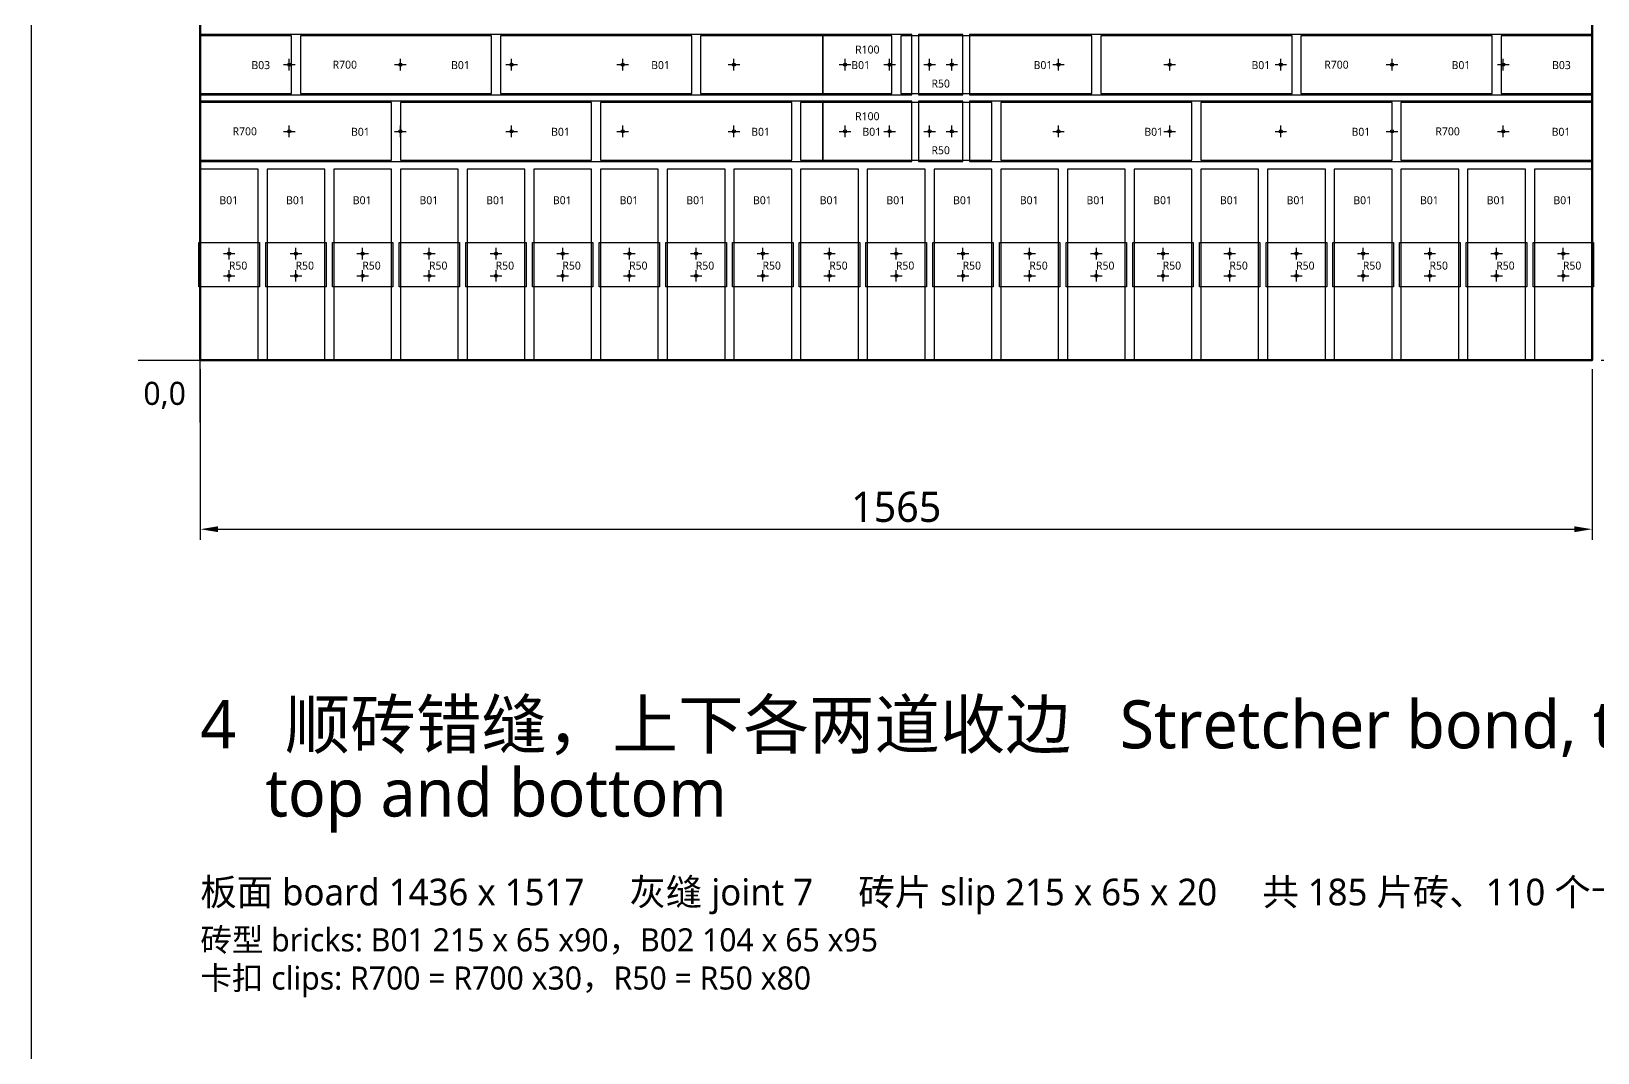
# Model space of a CAD drawing. Header units: millimetres. Extents: x -190 to 7814, y -8114 to 208.
# Drawn here: x -190 to 1571, y -3823 to -2674 of the extents above; entities that cross this region are included whole.
import ezdxf
from ezdxf.enums import TextEntityAlignment as Align

# ---------------------------------------------------------------- set-up
doc = ezdxf.new("R2010")
doc.units = ezdxf.units.MM
for name, color, linetype in [('BOARD', 7, 'Continuous'), ('BORDER', 7, 'Continuous'), ('DIM', 8, 'Continuous'), ('ORIGIN', 1, 'Continuous'), ('P1_CLIP_R100', 30, 'Continuous'), ('P1_CLIP_R50', 3, 'Continuous'), ('P1_CLIP_R700', 5, 'Continuous'), ('P1_HOLE', 1, 'Continuous'), ('P1_SLIP', 7, 'Continuous'), ('P1_TXT_B', 7, 'Continuous'), ('TITLE', 7, 'Continuous')]:
    doc.layers.add(name, color=color, linetype=linetype)
doc.styles.add('CN', font='msyh.ttc')
doc.dimstyles.new('MM', dxfattribs={"dimtxt": 34, "dimasz": 20, "dimexe": 12, "dimexo": 10, "dimgap": 8, "dimtad": 1, "dimdec": 1, "dimdsep": 46, "dimtxsty": 'CN', "dimcen": 2.5, "dimazin": 3, "dimtfac": 1, "dimtmove": 0, "dimatfit": 3})

msp = doc.modelspace()

# ---------------------------------------------------------------- linework, layer by layer
at = {"layer": 'BOARD', "lineweight": 50}
msp.add_lwpolyline([(0, -3044), (1565, -3044), (1565, -1554), (0, -1554)], close=True, dxfattribs=at)
at = {"layer": 'BORDER'}
msp.add_lwpolyline([(-190, -8113.5), (7813.67, -8113.5), (7813.67, 207.69), (-190, 207.69)], close=True, dxfattribs=at)
at = {"layer": 'ORIGIN'}
for p, q in [((0, -3114), (0, -2954)), ((-70, -3044), (90, -3044))]:
    msp.add_line(p, q, dxfattribs=at)
at = {"layer": 'P1_CLIP_R100'}
for points in [[(700, -2745.5), (800, -2745.5), (800, -2677.5), (700, -2677.5)], [(700, -2820.5), (800, -2820.5), (800, -2752.5), (700, -2752.5)]]:
    msp.add_lwpolyline(points, close=True, dxfattribs=at)
at = {"layer": 'P1_CLIP_R50'}
for points in [[(807.5, -2745.5), (857.5, -2745.5), (857.5, -2677.5), (807.5, -2677.5)], [(807.5, -2820.5), (857.5, -2820.5), (857.5, -2752.5), (807.5, -2752.5)], [(-1.5, -2961.5), (-1.5, -2911.5), (66.5, -2911.5), (66.5, -2961.5)], [(73.5, -2961.5), (73.5, -2911.5), (141.5, -2911.5), (141.5, -2961.5)], [(148.5, -2961.5), (148.5, -2911.5), (216.5, -2911.5), (216.5, -2961.5)], [(223.5, -2961.5), (223.5, -2911.5), (291.5, -2911.5), (291.5, -2961.5)], [(298.5, -2961.5), (298.5, -2911.5), (366.5, -2911.5), (366.5, -2961.5)], [(373.5, -2961.5), (373.5, -2911.5), (441.5, -2911.5), (441.5, -2961.5)], [(448.5, -2961.5), (448.5, -2911.5), (516.5, -2911.5), (516.5, -2961.5)], [(523.5, -2961.5), (523.5, -2911.5), (591.5, -2911.5), (591.5, -2961.5)], [(598.5, -2961.5), (598.5, -2911.5), (666.5, -2911.5), (666.5, -2961.5)], [(673.5, -2961.5), (673.5, -2911.5), (741.5, -2911.5), (741.5, -2961.5)], [(748.5, -2961.5), (748.5, -2911.5), (816.5, -2911.5), (816.5, -2961.5)], [(823.5, -2961.5), (823.5, -2911.5), (891.5, -2911.5), (891.5, -2961.5)], [(898.5, -2961.5), (898.5, -2911.5), (966.5, -2911.5), (966.5, -2961.5)], [(973.5, -2961.5), (973.5, -2911.5), (1041.5, -2911.5), (1041.5, -2961.5)], [(1048.5, -2961.5), (1048.5, -2911.5), (1116.5, -2911.5), (1116.5, -2961.5)], [(1123.5, -2961.5), (1123.5, -2911.5), (1191.5, -2911.5), (1191.5, -2961.5)], [(1198.5, -2961.5), (1198.5, -2911.5), (1266.5, -2911.5), (1266.5, -2961.5)], [(1273.5, -2961.5), (1273.5, -2911.5), (1341.5, -2911.5), (1341.5, -2961.5)], [(1348.5, -2961.5), (1348.5, -2911.5), (1416.5, -2911.5), (1416.5, -2961.5)], [(1423.5, -2961.5), (1423.5, -2911.5), (1491.5, -2911.5), (1491.5, -2961.5)], [(1498.5, -2961.5), (1498.5, -2911.5), (1566.5, -2911.5), (1566.5, -2961.5)]]:
    msp.add_lwpolyline(points, close=True, dxfattribs=at)
at = {"layer": 'P1_CLIP_R700'}
for points in [[(0, -2745.5), (700, -2745.5), (700, -2677.5), (0, -2677.5)], [(865, -2745.5), (1565, -2745.5), (1565, -2677.5), (865, -2677.5)], [(0, -2820.5), (700, -2820.5), (700, -2752.5), (0, -2752.5)], [(865, -2820.5), (1565, -2820.5), (1565, -2752.5), (865, -2752.5)]]:
    msp.add_lwpolyline(points, close=True, dxfattribs=at)
at = {"layer": 'P1_HOLE'}
for p, q in [((93.5, -2711.5), (106.5, -2711.5)), ((100, -2718), (100, -2705)), ((218.5, -2711.5), (231.5, -2711.5)), ((225, -2718), (225, -2705)), ((343.5, -2711.5), (356.5, -2711.5)), ((350, -2718), (350, -2705)), ((468.5, -2711.5), (481.5, -2711.5)), ((475, -2718), (475, -2705)), ((593.5, -2711.5), (606.5, -2711.5)), ((600, -2718), (600, -2705)), ((718.5, -2711.5), (731.5, -2711.5)), ((725, -2718), (725, -2705)), ((768.5, -2711.5), (781.5, -2711.5)), ((775, -2718), (775, -2705)), ((813.5, -2711.5), (826.5, -2711.5)), ((820, -2718), (820, -2705)), ((838.5, -2711.5), (851.5, -2711.5)), ((845, -2718), (845, -2705)), ((958.5, -2711.5), (971.5, -2711.5)), ((965, -2718), (965, -2705)), ((1083.5, -2711.5), (1096.5, -2711.5)), ((1090, -2718), (1090, -2705)), ((1208.5, -2711.5), (1221.5, -2711.5)), ((1215, -2718), (1215, -2705)), ((1333.5, -2711.5), (1346.5, -2711.5)), ((1340, -2718), (1340, -2705)), ((1458.5, -2711.5), (1471.5, -2711.5)), ((1465, -2718), (1465, -2705)), ((100, -2793), (100, -2780)), ((225, -2793), (225, -2780)), ((350, -2793), (350, -2780)), ((475, -2793), (475, -2780)), ((600, -2793), (600, -2780)), ((725, -2793), (725, -2780)), ((775, -2793), (775, -2780)), ((820, -2793), (820, -2780)), ((845, -2793), (845, -2780)), ((965, -2793), (965, -2780)), ((1090, -2793), (1090, -2780)), ((1215, -2793), (1215, -2780)), ((1340, -2793), (1340, -2780)), ((1465, -2793), (1465, -2780)), ((93.5, -2786.5), (106.5, -2786.5)), ((218.5, -2786.5), (231.5, -2786.5)), ((343.5, -2786.5), (356.5, -2786.5)), ((468.5, -2786.5), (481.5, -2786.5)), ((593.5, -2786.5), (606.5, -2786.5)), ((718.5, -2786.5), (731.5, -2786.5)), ((768.5, -2786.5), (781.5, -2786.5)), ((813.5, -2786.5), (826.5, -2786.5)), ((838.5, -2786.5), (851.5, -2786.5)), ((958.5, -2786.5), (971.5, -2786.5)), ((1083.5, -2786.5), (1096.5, -2786.5)), ((1208.5, -2786.5), (1221.5, -2786.5)), ((1333.5, -2786.5), (1346.5, -2786.5)), ((1458.5, -2786.5), (1471.5, -2786.5)), ((32.5, -2930.5), (32.5, -2917.5)), ((107.5, -2930.5), (107.5, -2917.5)), ((182.5, -2930.5), (182.5, -2917.5)), ((257.5, -2930.5), (257.5, -2917.5)), ((332.5, -2930.5), (332.5, -2917.5)), ((407.5, -2930.5), (407.5, -2917.5)), ((482.5, -2930.5), (482.5, -2917.5)), ((557.5, -2930.5), (557.5, -2917.5)), ((632.5, -2930.5), (632.5, -2917.5)), ((707.5, -2930.5), (707.5, -2917.5)), ((782.5, -2930.5), (782.5, -2917.5)), ((857.5, -2930.5), (857.5, -2917.5)), ((932.5, -2930.5), (932.5, -2917.5)), ((1007.5, -2930.5), (1007.5, -2917.5)), ((1082.5, -2930.5), (1082.5, -2917.5)), ((1157.5, -2930.5), (1157.5, -2917.5)), ((1232.5, -2930.5), (1232.5, -2917.5)), ((1307.5, -2930.5), (1307.5, -2917.5)), ((1382.5, -2930.5), (1382.5, -2917.5)), ((1457.5, -2930.5), (1457.5, -2917.5)), ((1532.5, -2930.5), (1532.5, -2917.5)), ((26, -2924), (39, -2924)), ((101, -2924), (114, -2924)), ((176, -2924), (189, -2924)), ((251, -2924), (264, -2924)), ((326, -2924), (339, -2924)), ((401, -2924), (414, -2924)), ((476, -2924), (489, -2924)), ((551, -2924), (564, -2924)), ((626, -2924), (639, -2924)), ((701, -2924), (714, -2924)), ((776, -2924), (789, -2924)), ((851, -2924), (864, -2924)), ((926, -2924), (939, -2924)), ((1001, -2924), (1014, -2924)), ((1076, -2924), (1089, -2924)), ((1151, -2924), (1164, -2924)), ((1226, -2924), (1239, -2924)), ((1301, -2924), (1314, -2924)), ((1376, -2924), (1389, -2924)), ((1451, -2924), (1464, -2924)), ((1526, -2924), (1539, -2924)), ((26, -2949), (39, -2949)), ((32.5, -2955.5), (32.5, -2942.5)), ((101, -2949), (114, -2949)), ((107.5, -2955.5), (107.5, -2942.5)), ((176, -2949), (189, -2949)), ((182.5, -2955.5), (182.5, -2942.5)), ((251, -2949), (264, -2949)), ((257.5, -2955.5), (257.5, -2942.5)), ((326, -2949), (339, -2949)), ((332.5, -2955.5), (332.5, -2942.5)), ((401, -2949), (414, -2949)), ((407.5, -2955.5), (407.5, -2942.5)), ((476, -2949), (489, -2949)), ((482.5, -2955.5), (482.5, -2942.5)), ((551, -2949), (564, -2949)), ((557.5, -2955.5), (557.5, -2942.5)), ((626, -2949), (639, -2949)), ((632.5, -2955.5), (632.5, -2942.5)), ((701, -2949), (714, -2949)), ((707.5, -2955.5), (707.5, -2942.5)), ((776, -2949), (789, -2949)), ((782.5, -2955.5), (782.5, -2942.5)), ((851, -2949), (864, -2949)), ((857.5, -2955.5), (857.5, -2942.5)), ((926, -2949), (939, -2949)), ((932.5, -2955.5), (932.5, -2942.5)), ((1001, -2949), (1014, -2949)), ((1007.5, -2955.5), (1007.5, -2942.5)), ((1076, -2949), (1089, -2949)), ((1082.5, -2955.5), (1082.5, -2942.5)), ((1151, -2949), (1164, -2949)), ((1157.5, -2955.5), (1157.5, -2942.5)), ((1226, -2949), (1239, -2949)), ((1232.5, -2955.5), (1232.5, -2942.5)), ((1301, -2949), (1314, -2949)), ((1307.5, -2955.5), (1307.5, -2942.5)), ((1376, -2949), (1389, -2949)), ((1382.5, -2955.5), (1382.5, -2942.5)), ((1451, -2949), (1464, -2949)), ((1457.5, -2955.5), (1457.5, -2942.5)), ((1526, -2949), (1539, -2949)), ((1532.5, -2955.5), (1532.5, -2942.5))]:
    msp.add_line(p, q, dxfattribs=at)
for centre in [(100, -2711.5), (225, -2711.5), (350, -2711.5), (475, -2711.5), (600, -2711.5), (725, -2711.5), (775, -2711.5), (820, -2711.5), (845, -2711.5), (965, -2711.5), (1090, -2711.5), (1215, -2711.5), (1340, -2711.5), (1465, -2711.5), (100, -2786.5), (225, -2786.5), (350, -2786.5), (475, -2786.5), (600, -2786.5), (725, -2786.5), (775, -2786.5), (820, -2786.5), (845, -2786.5), (965, -2786.5), (1090, -2786.5), (1215, -2786.5), (1340, -2786.5), (1465, -2786.5), (32.5, -2924), (107.5, -2924), (182.5, -2924), (257.5, -2924), (332.5, -2924), (407.5, -2924), (482.5, -2924), (557.5, -2924), (632.5, -2924), (707.5, -2924), (782.5, -2924), (857.5, -2924), (932.5, -2924), (1007.5, -2924), (1082.5, -2924), (1157.5, -2924), (1232.5, -2924), (1307.5, -2924), (1382.5, -2924), (1457.5, -2924), (1532.5, -2924), (32.5, -2949), (107.5, -2949), (182.5, -2949), (257.5, -2949), (332.5, -2949), (407.5, -2949), (482.5, -2949), (557.5, -2949), (632.5, -2949), (707.5, -2949), (782.5, -2949), (857.5, -2949), (932.5, -2949), (1007.5, -2949), (1082.5, -2949), (1157.5, -2949), (1232.5, -2949), (1307.5, -2949), (1382.5, -2949), (1457.5, -2949), (1532.5, -2949)]:
    msp.add_circle(centre, 1.75, dxfattribs=at)
at = {"layer": 'P1_SLIP'}
for points in [[(0, -2744), (102.5, -2744), (102.5, -2679), (0, -2679)], [(112.5, -2744), (327.5, -2744), (327.5, -2679), (112.5, -2679)], [(337.5, -2744), (552.5, -2744), (552.5, -2679), (337.5, -2679)], [(562.5, -2744), (777.5, -2744), (777.5, -2679), (562.5, -2679)], [(787.5, -2744), (1002.5, -2744), (1002.5, -2679), (787.5, -2679)], [(1012.5, -2744), (1227.5, -2744), (1227.5, -2679), (1012.5, -2679)], [(1237.5, -2744), (1452.5, -2744), (1452.5, -2679), (1237.5, -2679)], [(1462.5, -2744), (1565, -2744), (1565, -2679), (1462.5, -2679)], [(0, -2819), (215, -2819), (215, -2754), (0, -2754)], [(225, -2819), (440, -2819), (440, -2754), (225, -2754)], [(450, -2819), (665, -2819), (665, -2754), (450, -2754)], [(675, -2819), (890, -2819), (890, -2754), (675, -2754)], [(900, -2819), (1115, -2819), (1115, -2754), (900, -2754)], [(1125, -2819), (1340, -2819), (1340, -2754), (1125, -2754)], [(1350, -2819), (1565, -2819), (1565, -2754), (1350, -2754)], [(0, -3044), (65, -3044), (65, -2829), (0, -2829)], [(75, -3044), (140, -3044), (140, -2829), (75, -2829)], [(150, -3044), (215, -3044), (215, -2829), (150, -2829)], [(225, -3044), (290, -3044), (290, -2829), (225, -2829)], [(300, -3044), (365, -3044), (365, -2829), (300, -2829)], [(375, -3044), (440, -3044), (440, -2829), (375, -2829)], [(450, -3044), (515, -3044), (515, -2829), (450, -2829)], [(525, -3044), (590, -3044), (590, -2829), (525, -2829)], [(600, -3044), (665, -3044), (665, -2829), (600, -2829)], [(675, -3044), (740, -3044), (740, -2829), (675, -2829)], [(750, -3044), (815, -3044), (815, -2829), (750, -2829)], [(825, -3044), (890, -3044), (890, -2829), (825, -2829)], [(900, -3044), (965, -3044), (965, -2829), (900, -2829)], [(975, -3044), (1040, -3044), (1040, -2829), (975, -2829)], [(1050, -3044), (1115, -3044), (1115, -2829), (1050, -2829)], [(1125, -3044), (1190, -3044), (1190, -2829), (1125, -2829)], [(1200, -3044), (1265, -3044), (1265, -2829), (1200, -2829)], [(1275, -3044), (1340, -3044), (1340, -2829), (1275, -2829)], [(1350, -3044), (1415, -3044), (1415, -2829), (1350, -2829)], [(1425, -3044), (1490, -3044), (1490, -2829), (1425, -2829)], [(1500, -3044), (1565, -3044), (1565, -2829), (1500, -2829)]]:
    msp.add_lwpolyline(points, close=True, dxfattribs=at)

# ---------------------------------------------------------------- texts
at = {"layer": 'ORIGIN', "style": 'CN'}
msp.add_text('0,0', height=26, dxfattribs=at).set_placement((-64, -3102), align=Align.BOTTOM_LEFT)
at = {"layer": 'P1_CLIP_R100', "style": 'CN'}
for p in [(750, -2694.5), (750, -2769.5)]:
    msp.add_text('R100', height=9, dxfattribs=at).set_placement(p, align=Align.MIDDLE_CENTER)
at = {"layer": 'P1_CLIP_R50', "style": 'CN'}
for p in [(832.5, -2732.75), (832.5, -2807.75), (42.5, -2937.5), (117.5, -2937.5), (192.5, -2937.5), (267.5, -2937.5), (342.5, -2937.5), (417.5, -2937.5), (492.5, -2937.5), (567.5, -2937.5), (642.5, -2937.5), (717.5, -2937.5), (792.5, -2937.5), (867.5, -2937.5), (942.5, -2937.5), (1017.5, -2937.5), (1092.5, -2937.5), (1167.5, -2937.5), (1242.5, -2937.5), (1317.5, -2937.5), (1392.5, -2937.5), (1467.5, -2937.5), (1542.5, -2937.5)]:
    msp.add_text('R50', height=9, dxfattribs=at).set_placement(p, align=Align.MIDDLE_CENTER)
at = {"layer": 'P1_CLIP_R700', "style": 'CN'}
for p in [(162.5, -2711.5), (1277.5, -2711.5), (50, -2786.5), (1402.5, -2786.5)]:
    msp.add_text('R700', height=9, dxfattribs=at).set_placement(p, align=Align.MIDDLE_CENTER)
at = {"layer": 'P1_TXT_B', "style": 'CN'}
for s, p in [('B03', (68, -2712)), ('B01', (292.5, -2712)), ('B01', (517.5, -2712)), ('B01', (742.5, -2712)), ('B01', (947.5, -2712)), ('B01', (1192.5, -2712)), ('B01', (1417.5, -2712)), ('B03', (1530.5, -2712)), ('B01', (180, -2787)), ('B01', (405, -2787)), ('B01', (630, -2787)), ('B01', (755, -2787)), ('B01', (1072, -2787)), ('B01', (1305, -2787)), ('B01', (1530, -2787)), ('B01', (32, -2864)), ('B01', (107, -2864)), ('B01', (182, -2864)), ('B01', (257, -2864)), ('B01', (332, -2864)), ('B01', (407, -2864)), ('B01', (482, -2864)), ('B01', (557, -2864)), ('B01', (632, -2864)), ('B01', (707, -2864)), ('B01', (782, -2864)), ('B01', (857, -2864)), ('B01', (932, -2864)), ('B01', (1007, -2864)), ('B01', (1082, -2864)), ('B01', (1157, -2864)), ('B01', (1232, -2864)), ('B01', (1307, -2864)), ('B01', (1382, -2864)), ('B01', (1457, -2864)), ('B01', (1532, -2864))]:
    msp.add_text(s, height=9, dxfattribs=at).set_placement(p, align=Align.MIDDLE_CENTER)
at = {"layer": 'TITLE', "style": 'CN'}
for s, height, p in [('4   顺砖错缝，上下各两道收边   Stretcher bond, two border courses', 54, (0, -3496.7)), ('    top and bottom', 54, (0, -3573.38)), ('板面 board 1436 x 1517     灰缝 joint 7     砖片 slip 215 x 65 x 20     共 185 片砖、110 个卡扣', 30, (0, -3666.06)), ('砖型 bricks: B01 215 x 65 x90，B02 104 x 65 x95', 26, (0, -3716.66)), ('卡扣 clips: R700 = R700 x30，R50 = R50 x80', 26, (0, -3759.58))]:
    msp.add_text(s, height=height, dxfattribs=at).set_placement(p, align=Align.BOTTOM_LEFT)

# ---------------------------------------------------------------- dimensions: what is measured, and where the dimension line sits
at = {"layer": 'DIM'}
msp.add_linear_dim(base=(1755, -3044), p1=(1565, -3044), p2=(1565, -1554), angle=90, dimstyle='MM', dxfattribs=at).render()
msp.add_linear_dim(base=(0, -3234), p1=(0, -3044), p2=(1565, -3044), dimstyle='MM', dxfattribs=at).render()

doc.saveas('drawing.dxf')
